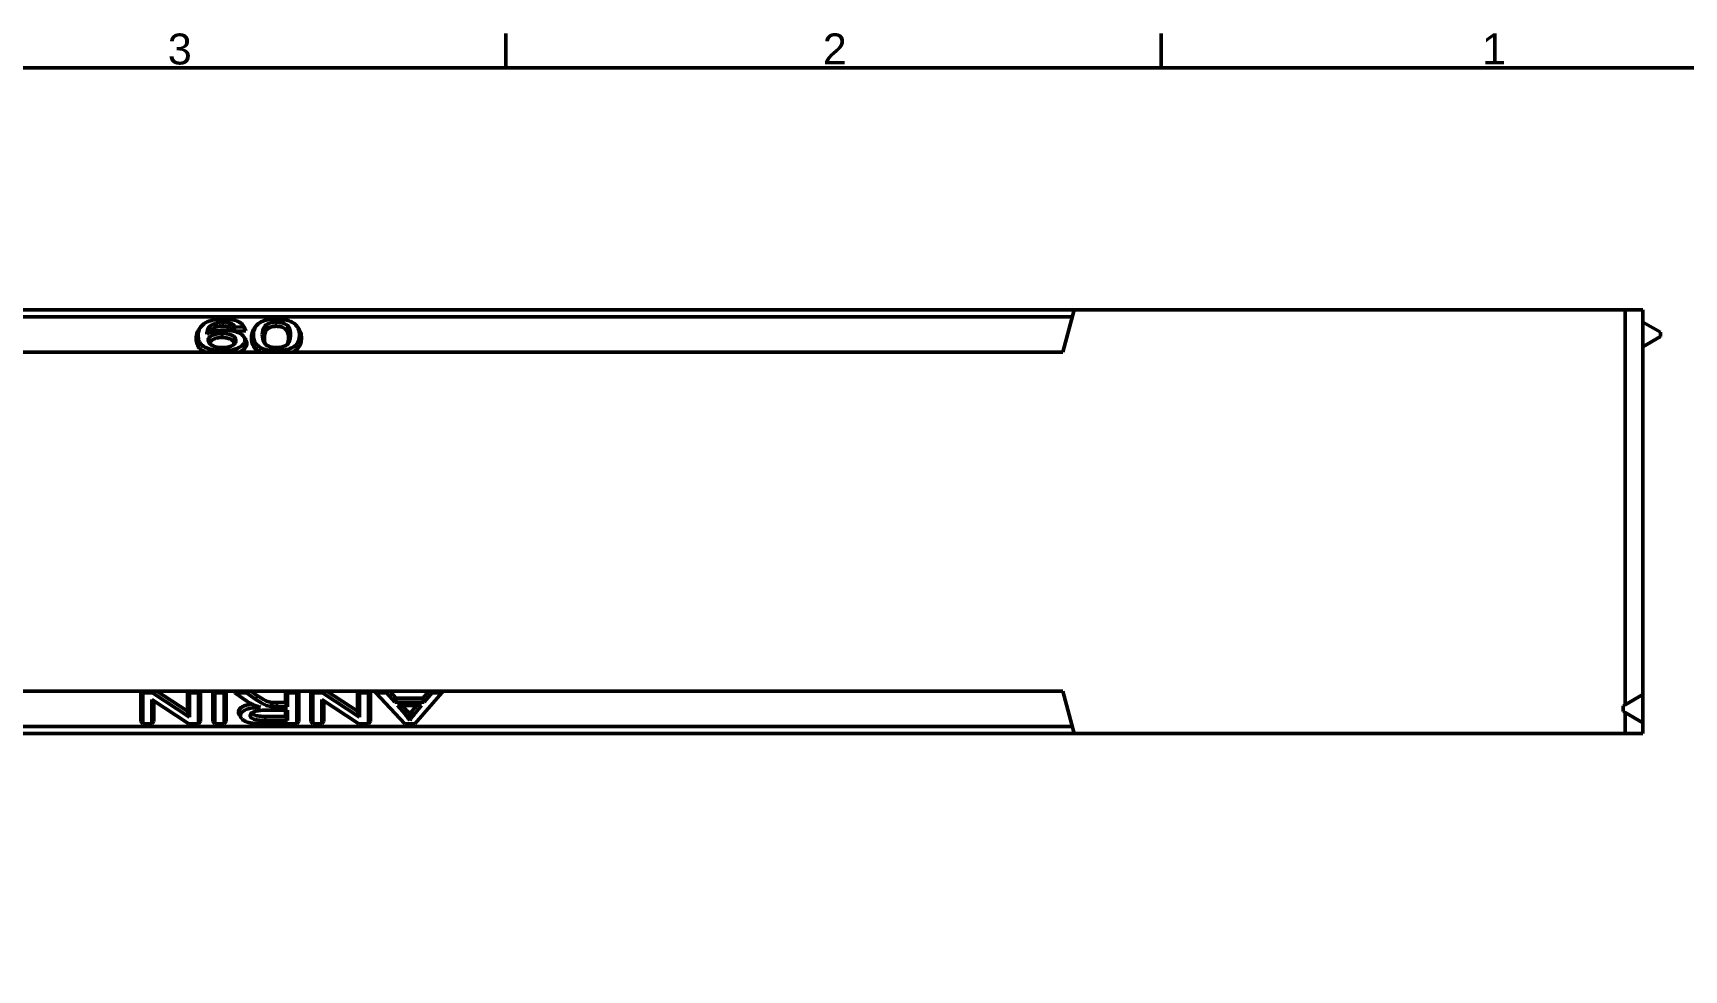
# Model space of a CAD drawing. Header units: millimetres. Extents: x 0 to 2181, y -65 to 1050.
# Drawn here: x 979.9 to 1447.4, y 769.5 to 1034.9 of the extents above; entities that cross this region are included whole.
import ezdxf

# ---------------------------------------------------------------- set-up
doc = ezdxf.new("R2010")
doc.units = ezdxf.units.MM
doc.header["$LTSCALE"] = 2.5
for name, color, linetype, lineweight in [('Rahmen_0', 7, 'Continuous', 50), ('Rahmen_2', 7, 'Continuous', 50), ('Sichtbar (ISO)', 7, 'Continuous', 50), ('Sichtbar schmal (ISO)', 7, 'Continuous', 35)]:
    doc.layers.add(name, color=color, linetype=linetype, lineweight=lineweight)
doc.styles.add('Aktuell-DINNach Layer', font='arial.ttf')

# ---------------------------------------------------------------- blocks, each defined once
blk = doc.blocks.new('Ränder Standardrahmen')
at = {"layer": 'Rahmen_0'}
for p, q in [((445.5, 410), (445.5, 413.9)), ((519.75, 410), (519.75, 413.9))]:
    blk.add_line(p, q, dxfattribs=at)
at = {"layer": 'Rahmen_0', "flags": 128}
blk.add_lwpolyline([(10, 10), (10, 410), (584, 410), (584, 10), (10, 10)], dxfattribs=at)
at = {"layer": 'Rahmen_2', "char_height": 3.5, "attachment_point": 7, "style": 'Aktuell-DINNach Layer'}
for s, insert in [('3', (407.23, 410.34)), ('2', (481.41, 410.4)), ('1', (556.07, 410.4))]:
    blk.add_mtext(s, dxfattribs=dict(at, insert=insert))

msp = doc.modelspace()

# ---------------------------------------------------------------- linework, layer by layer
at = {"layer": 'Sichtbar (ISO)'}
for p, q in [((1274.667, 956.508), (596.667, 956.508)), ((1274.131, 954.508), (597.203, 954.508)), ((1274.667, 956.508), (1271.452, 944.508)), ((1430.667, 956.508), (1274.667, 956.508)), ((1435.667, 956.508), (1430.667, 956.508)), ((1430.667, 956.508), (1430.667, 844.622)), ((1435.667, 847.508), (1435.667, 956.508)), ((1026.779, 950.709), (1027.333, 951.535)), ((1031.906, 951.622), (1031.643, 952.678)), ((1031.906, 951.622), (1031.904, 951.621)), ((1037.1, 951.573), (1036.665, 950.442)), ((1040.19, 950.53), (1036.8, 950.409)), ((1037.1, 951.573), (1039.539, 951.66)), ((1039.306, 952.152), (1039.86, 951.326)), ((1039.539, 951.66), (1040.19, 950.53)), ((1042.375, 950.885), (1042.929, 951.712)), ((1054.771, 951.642), (1055.324, 950.815)), ((1435.667, 953.008), (1440.667, 950.122)), ((1440.667, 950.122), (1440.667, 948.895)), ((1271.452, 944.508), (599.883, 944.508)), ((1039.595, 948.844), (1040.149, 948.017)), ((1435.667, 946.008), (1440.667, 948.895)), ((1271.452, 848.508), (599.883, 848.508)), ((1010.425, 839.845), (1010.425, 848.508)), ((1010.741, 848.508), (1011.003, 847.986)), ((1013.716, 847.986), (1011.003, 847.986)), ((1011.003, 847.986), (1011.003, 839.201)), ((1013.533, 839.201), (1013.533, 846.098)), ((1013.533, 846.098), (1024.052, 839.201)), ((1013.856, 848.508), (1013.716, 847.986)), ((1024.234, 841.089), (1013.716, 847.986)), ((1014.985, 848.508), (1023.657, 842.821)), ((1023.657, 842.821), (1023.657, 848.508)), ((1023.973, 848.508), (1024.234, 847.986)), ((1026.765, 847.986), (1024.234, 847.986)), ((1024.234, 847.986), (1024.234, 841.089)), ((1027.027, 848.508), (1026.765, 847.986)), ((1026.765, 839.201), (1026.765, 847.986)), ((1027.342, 848.508), (1027.342, 839.845)), ((1030.822, 839.845), (1030.822, 848.508)), ((1031.137, 848.508), (1031.399, 847.986)), ((1034.052, 847.986), (1031.399, 847.986)), ((1031.399, 847.986), (1031.399, 839.201)), ((1034.313, 848.508), (1034.052, 847.986)), ((1034.052, 839.201), (1034.052, 847.986)), ((1034.629, 848.508), (1034.629, 839.845)), ((1036.873, 848.508), (1037.039, 847.986)), ((1040.347, 847.986), (1037.039, 847.986)), ((1037.039, 847.986), (1040.5, 845.595)), ((1040.491, 848.508), (1040.347, 847.986)), ((1043, 846.158), (1040.347, 847.986)), ((1041.578, 848.508), (1043.486, 847.193)), ((1051.416, 845.234), (1051.416, 848.508)), ((1051.732, 848.508), (1051.994, 847.986)), ((1054.646, 847.986), (1051.994, 847.986)), ((1051.994, 847.986), (1051.994, 844.082)), ((1054.908, 848.508), (1054.646, 847.986)), ((1054.646, 839.201), (1054.646, 847.986)), ((1055.223, 848.508), (1055.223, 839.845)), ((1058.55, 839.845), (1058.55, 848.508)), ((1058.866, 848.508), (1059.128, 847.986)), ((1061.841, 847.986), (1059.128, 847.986)), ((1059.128, 847.986), (1059.128, 839.201)), ((1061.658, 839.201), (1061.658, 846.098)), ((1061.658, 846.098), (1072.177, 839.201)), ((1061.981, 848.508), (1061.841, 847.986)), ((1072.359, 841.089), (1061.841, 847.986)), ((1063.11, 848.508), (1071.782, 842.821)), ((1071.782, 842.821), (1071.782, 848.508)), ((1072.098, 848.508), (1072.359, 847.986)), ((1074.89, 847.986), (1072.359, 847.986)), ((1072.359, 847.986), (1072.359, 841.089)), ((1075.152, 848.508), (1074.89, 847.986)), ((1074.89, 839.201), (1074.89, 847.986)), ((1075.467, 848.508), (1075.467, 839.845)), ((1076.589, 848.508), (1076.978, 847.986)), ((1079.997, 847.986), (1076.978, 847.986)), ((1076.978, 847.986), (1085.149, 839.201)), ((1080.177, 848.508), (1079.997, 847.986)), ((1082.314, 845.328), (1079.997, 847.986)), ((1080.943, 848.508), (1082.711, 846.48)), ((1082.711, 846.48), (1082.314, 845.328)), ((1082.711, 846.48), (1090.293, 846.48)), ((1088.015, 839.201), (1095.698, 847.986)), ((1090.293, 846.48), (1091.968, 848.508)), ((1090.293, 846.48), (1090.698, 845.328)), ((1092.893, 847.986), (1090.698, 845.328)), ((1092.709, 848.508), (1092.893, 847.986)), ((1095.698, 847.986), (1092.893, 847.986)), ((1096.079, 848.508), (1095.698, 847.986)), ((1271.452, 848.508), (1274.667, 836.508)), ((1430.667, 844.622), (1435.667, 847.508)), ((1435.667, 847.508), (1435.667, 839.508)), ((1014.111, 845.719), (1014.111, 839.845)), ((1023.657, 842.821), (1024.234, 841.089)), ((1038.889, 840.866), (1038.335, 841.692)), ((1046.308, 843.078), (1051.994, 843.078)), ((1048.93, 845.234), (1051.416, 845.234)), ((1051.994, 844.082), (1048.93, 844.082)), ((1051.416, 845.234), (1051.994, 844.082)), ((1051.416, 841.323), (1051.416, 843.078)), ((1051.994, 843.078), (1051.994, 840.171)), ((1062.236, 845.719), (1062.236, 839.845)), ((1071.782, 842.821), (1072.359, 841.089)), ((1090.698, 845.328), (1082.314, 845.328)), ((1083.137, 844.383), (1089.936, 844.383)), ((1085.241, 841.946), (1083.137, 844.383)), ((1084.53, 844.383), (1085.781, 842.934)), ((1087.184, 842.791), (1088.549, 844.383)), ((1087.184, 842.791), (1087.725, 841.805)), ((1089.936, 844.383), (1087.725, 841.805)), ((1430.167, 844.333), (1430.667, 844.622)), ((1430.167, 842.684), (1430.167, 844.333)), ((1430.667, 842.395), (1430.167, 842.684)), ((1435.667, 839.508), (1430.667, 842.395)), ((1430.667, 842.395), (1430.667, 836.508)), ((1274.131, 838.508), (597.203, 838.508)), ((1010.425, 839.845), (1011.003, 839.201)), ((1011.003, 839.201), (1013.533, 839.201)), ((1014.111, 839.845), (1013.533, 839.201)), ((1024.052, 839.201), (1026.765, 839.201)), ((1027.342, 839.845), (1026.765, 839.201)), ((1030.822, 839.845), (1031.399, 839.201)), ((1031.399, 839.201), (1034.052, 839.201)), ((1034.629, 839.845), (1034.052, 839.201)), ((1045.667, 841.323), (1051.416, 841.323)), ((1051.994, 840.171), (1045.667, 840.171)), ((1045.774, 839.201), (1054.646, 839.201)), ((1051.416, 841.323), (1051.994, 840.171)), ((1055.223, 839.845), (1054.646, 839.201)), ((1058.55, 839.845), (1059.128, 839.201)), ((1059.128, 839.201), (1061.658, 839.201)), ((1062.236, 839.845), (1061.658, 839.201)), ((1072.177, 839.201), (1074.89, 839.201)), ((1075.467, 839.845), (1074.89, 839.201)), ((1085.149, 839.201), (1088.015, 839.201)), ((1435.667, 836.508), (1435.667, 839.508)), ((1274.667, 836.508), (596.667, 836.508)), ((1430.667, 836.508), (1274.667, 836.508)), ((1430.667, 836.508), (1435.667, 836.508))]:
    msp.add_line(p, q, dxfattribs=at)
for points, knots in [([(1033.853, 953.85), (1033.281, 953.85), (1032.71, 953.825), (1031.633, 953.715), (1031.136, 953.634), (1029.947, 953.354), (1029.338, 953.123), (1028.823, 952.845)], [-0.57657198, -0.57657198, -0.57657198, -0.57657198, -0.40492587, -0.40492587, -0.24478904, -0.24478904, 0, 0, 0, 0]), ([(1039.539, 951.66), (1039.452, 951.952), (1039.285, 952.24), (1038.746, 952.755), (1038.402, 952.977), (1037.636, 953.313), (1037.102, 953.512), (1035.511, 953.795), (1034.685, 953.85), (1033.853, 953.85)], [-1.2572828, -1.2572828, -1.2572828, -1.2572828, -0.8712185, -0.8712185, -0.5146981, -0.5146981, -0.2493906, -0.2493906, 0, 0, 0, 0]), ([(1048.838, 953.85), (1048.354, 953.85), (1047.87, 953.831), (1046.961, 953.746), (1046.54, 953.685), (1045.799, 953.525), (1045.164, 953.367), (1043.871, 952.721), (1043.416, 952.336), (1042.771, 951.534), (1042.314, 950.787), (1042.314, 949.363)], [-5.3789259, -5.3789259, -5.3789259, -5.3789259, -4.1154462, -4.1154462, -2.9534948, -2.9534948, -1.9590915, -1.9590915, -0.972698, -0.972698, 0, 0, 0, 0]), ([(1055.347, 949.363), (1055.347, 949.946), (1055.28, 950.625), (1054.803, 951.681), (1054.449, 952.098), (1053.636, 952.814), (1053.17, 953.047), (1052.375, 953.387), (1051.814, 953.549), (1050.445, 953.795), (1049.646, 953.85), (1048.838, 953.85)], [-0.79394342, -0.79394342, -0.79394342, -0.79394342, -0.67421452, -0.67421452, -0.57421373, -0.57421373, -0.44360163, -0.44360163, -0.24242271, -0.24242271, 0, 0, 0, 0]), ([(1026.096, 948.244), (1026.096, 948.906), (1026.203, 949.601), (1026.591, 950.404), (1026.677, 950.557), (1026.779, 950.709)], [0, 0, 0, 0, 0.45240661, 0.45240661, 0.5594591, 0.5594591, 0.5594591, 0.5594591]), ([(1028.823, 952.845), (1028.446, 952.642), (1028.137, 952.416), (1027.596, 951.911), (1027.377, 951.627), (1026.804, 950.638), (1026.673, 949.865), (1026.673, 949.142)], [-0.87392469, -0.87392469, -0.87392469, -0.87392469, -0.69528224, -0.69528224, -0.49355203, -0.49355203, 0, 0, 0, 0]), ([(1026.673, 949.142), (1026.673, 948.672), (1026.735, 948.186), (1027.043, 947.344), (1027.26, 946.96), (1027.913, 946.283), (1028.346, 945.97), (1029.615, 945.426), (1030.265, 945.232), (1031.838, 944.947), (1032.722, 944.883), (1033.625, 944.883)], [-1.5083049, -1.5083049, -1.5083049, -1.5083049, -1.1189824, -1.1189824, -0.802567, -0.802567, -0.5103054, -0.5103054, -0.2707788, -0.2707788, 0, 0, 0, 0]), ([(1029.113, 949.557), (1029.124, 950.044), (1029.203, 950.584), (1029.689, 951.546), (1030.041, 951.852), (1030.758, 952.33), (1031.158, 952.523), (1031.643, 952.678)], [-0.59797091, -0.59797091, -0.59797091, -0.59797091, -0.39067798, -0.39067798, -0.17971772, -0.17971772, 0, 0, 0, 0]), ([(1033.975, 950.729), (1033.401, 950.729), (1032.838, 950.693), (1031.868, 950.563), (1031.285, 950.465), (1030.061, 950.095), (1029.538, 949.844), (1029.113, 949.557)], [-0.72244848, -0.72244848, -0.72244848, -0.72244848, -0.44543996, -0.44543996, -0.23396325, -0.23396325, 0, 0, 0, 0]), ([(1029.494, 947.877), (1029.494, 948.029), (1029.522, 948.182), (1029.647, 948.471), (1029.738, 948.607), (1030.102, 948.976), (1030.425, 949.158), (1031.117, 949.451), (1031.513, 949.569), (1032.443, 949.739), (1032.95, 949.778), (1033.472, 949.778)], [-0.6050956, -0.6050956, -0.6050956, -0.6050956, -0.52169723, -0.52169723, -0.44455843, -0.44455843, -0.30217366, -0.30217366, -0.15657564, -0.15657564, 0, 0, 0, 0]), ([(1031.904, 951.621), (1031.545, 951.507), (1031.114, 951.335), (1030.147, 950.635), (1029.934, 950.239), (1029.831, 950.021), (1029.814, 949.983), (1029.799, 949.945)], [0.00531283, 0.00531283, 0.00531283, 0.00531283, 0.13479778, 0.13479778, 0.30022258, 0.30022258, 0.33447434, 0.33447434, 0.33447434, 0.33447434]), ([(1031.643, 952.678), (1031.935, 952.773), (1032.253, 952.845), (1032.957, 952.944), (1033.326, 952.966), (1033.701, 952.966)], [-0.22144377, -0.22144377, -0.22144377, -0.22144377, -0.1124355, -0.1124355, 0, 0, 0, 0]), ([(1033.701, 951.872), (1033.374, 951.872), (1033.051, 951.853), (1032.323, 951.752), (1032.114, 951.689), (1031.906, 951.622)], [0, 0, 0, 0, 0.09802458, 0.09802458, 0.22905378, 0.22905378, 0.22905378, 0.22905378]), ([(1033.472, 949.778), (1033.743, 949.778), (1034.012, 949.768), (1034.529, 949.724), (1034.774, 949.692), (1035.453, 949.565), (1035.839, 949.444), (1036.445, 949.171), (1036.767, 948.992), (1037.265, 948.437), (1037.359, 948.125), (1037.359, 947.816)], [-0.91955, -0.91955, -0.91955, -0.91955, -0.78215163, -0.78215163, -0.65191798, -0.65191798, -0.40685036, -0.40685036, -0.210564, -0.210564, 0, 0, 0, 0]), ([(1036.17, 952.504), (1035.857, 952.647), (1035.497, 952.764), (1034.696, 952.919), (1034.288, 952.956), (1033.812, 952.965), (1033.756, 952.966), (1033.701, 952.966)], [0, 0, 0, 0, 0.13600029, 0.13600029, 0.26250724, 0.26250724, 0.27909902, 0.27909902, 0.27909902, 0.27909902]), ([(1035.219, 951.694), (1035.179, 951.705), (1035.139, 951.715), (1034.884, 951.775), (1034.661, 951.812), (1034.189, 951.861), (1033.946, 951.872), (1033.701, 951.872)], [0.18880146, 0.18880146, 0.18880146, 0.18880146, 0.21079325, 0.21079325, 0.32116185, 0.32116185, 0.43341817, 0.43341817, 0.43341817, 0.43341817]), ([(1039.89, 947.883), (1039.89, 948.111), (1039.847, 948.339), (1039.659, 948.77), (1039.521, 948.972), (1039.092, 949.405), (1038.69, 949.716), (1037.433, 950.245), (1036.847, 950.422), (1035.479, 950.672), (1034.738, 950.729), (1033.975, 950.729)], [-1.2695303, -1.2695303, -1.2695303, -1.2695303, -1.0007608, -1.0007608, -0.7511105, -0.7511105, -0.4443952, -0.4443952, -0.2289449, -0.2289449, 0, 0, 0, 0]), ([(1036.17, 952.504), (1036.167, 952.504), (1036.164, 952.504), (1036.092, 952.504), (1036.021, 952.48), (1035.865, 952.4), (1035.778, 952.332), (1035.539, 952.115), (1035.385, 951.926), (1035.241, 951.725), (1035.23, 951.71), (1035.219, 951.694)], [0, 0, 0, 0, 0.00121773, 0.00121773, 0.02880287, 0.02880287, 0.06448453, 0.06448453, 0.13561129, 0.13561129, 0.14140512, 0.14140512, 0.14140512, 0.14140512]), ([(1036.625, 950.451), (1036.414, 950.85), (1036.294, 951.052), (1035.87, 951.372), (1035.771, 951.421), (1035.219, 951.694)], [0.08385125, 0.08385125, 0.08385125, 0.08385125, 0.43779387, 0.43779387, 0.57686205, 0.57686205, 0.57686205, 0.57686205]), ([(1036.17, 952.504), (1036.393, 952.393), (1036.566, 952.258), (1036.874, 951.95), (1037.003, 951.758), (1037.1, 951.573)], [-0.22982664, -0.22982664, -0.22982664, -0.22982664, -0.12947769, -0.12947769, 0, 0, 0, 0]), ([(1039.86, 951.326), (1039.909, 951.252), (1039.952, 951.178), (1040.051, 950.981), (1040.087, 950.879), (1040.19, 950.53)], [0.696711202, 0.696711202, 0.696711202, 0.696711202, 0.729040193, 0.729040193, 0.781815979, 0.781815979, 0.781815979, 0.781815979]), ([(1042.314, 949.363), (1042.314, 948.444), (1042.518, 947.521), (1043.405, 946.409), (1043.78, 946.075), (1044.295, 945.787)], [-0.80532419, -0.80532419, -0.80532419, -0.80532419, -0.24986177, -0.24986177, 0, 0, 0, 0]), ([(1044.844, 949.363), (1044.844, 950.245), (1045.001, 951.077), (1045.603, 951.919), (1045.815, 952.142), (1046.109, 952.329)], [-0.60425316, -0.60425316, -0.60425316, -0.60425316, -0.15551904, -0.15551904, 0, 0, 0, 0]), ([(1048.838, 945.767), (1048.562, 945.767), (1048.289, 945.781), (1047.758, 945.843), (1047.509, 945.888), (1046.822, 946.062), (1046.444, 946.221), (1045.882, 946.542), (1045.575, 946.749), (1044.948, 947.797), (1044.844, 948.606), (1044.844, 949.363)], [-1.8255606, -1.8255606, -1.8255606, -1.8255606, -1.5795557, -1.5795557, -1.3374177, -1.3374177, -0.8745785, -0.8745785, -0.5172247, -0.5172247, 0, 0, 0, 0]), ([(1046.583, 951.286), (1046.353, 951.14), (1046.181, 950.966), (1045.538, 950.135), (1045.422, 949.217), (1045.422, 948.465)], [0.00020129, 0.00020129, 0.00020129, 0.00020129, 0.12149067, 0.12149067, 0.59959028, 0.59959028, 0.59959028, 0.59959028]), ([(1046.109, 952.329), (1046.297, 952.447), (1046.514, 952.555), (1047, 952.733), (1047.258, 952.803), (1047.945, 952.928), (1048.371, 952.959), (1048.808, 952.959)], [-0.32086709, -0.32086709, -0.32086709, -0.32086709, -0.22276681, -0.22276681, -0.13093424, -0.13093424, 0, 0, 0, 0]), ([(1048.808, 951.807), (1048.452, 951.807), (1048.103, 951.783), (1047.534, 951.681), (1047.317, 951.622), (1046.915, 951.472), (1046.738, 951.383), (1046.583, 951.286)], [0, 0, 0, 0, 0.10659903, 0.10659903, 0.18396133, 0.18396133, 0.26440658, 0.26440658, 0.26440658, 0.26440658]), ([(1048.808, 952.959), (1049.088, 952.959), (1049.364, 952.945), (1049.901, 952.883), (1050.153, 952.837), (1050.842, 952.663), (1051.219, 952.504), (1051.779, 952.184), (1052.086, 951.977), (1052.713, 950.929), (1052.817, 950.12), (1052.817, 949.363)], [-1.8369883, -1.8369883, -1.8369883, -1.8369883, -1.5861667, -1.5861667, -1.3398235, -1.3398235, -0.8746387, -0.8746387, -0.5172247, -0.5172247, 0, 0, 0, 0]), ([(1052.239, 948.465), (1052.239, 949.156), (1052.151, 949.986), (1051.544, 950.978), (1051.281, 951.156), (1050.816, 951.418), (1050.527, 951.543), (1049.981, 951.693), (1049.763, 951.736), (1049.293, 951.794), (1049.052, 951.807), (1048.808, 951.807)], [0, 0, 0, 0, 0.4722396, 0.4722396, 0.758675, 0.758675, 1.0813338, 1.0813338, 1.276218, 1.276218, 1.4729622, 1.4729622, 1.4729622, 1.4729622]), ([(1052.817, 949.363), (1052.817, 948.829), (1052.764, 948.231), (1052.465, 947.365), (1052.287, 947.028), (1051.707, 946.457), (1051.348, 946.291), (1050.744, 946.04), (1050.409, 945.939), (1049.651, 945.8), (1049.251, 945.767), (1048.838, 945.767)], [-0.67562785, -0.67562785, -0.67562785, -0.67562785, -0.49065789, -0.49065789, -0.37323796, -0.37323796, -0.24663139, -0.24663139, -0.1239675, -0.1239675, 0, 0, 0, 0]), ([(1048.838, 944.883), (1049.318, 944.883), (1049.799, 944.902), (1050.703, 944.987), (1051.121, 945.048), (1051.858, 945.207), (1052.502, 945.367), (1053.8, 946.018), (1054.254, 946.401), (1054.902, 947.214), (1055.347, 947.963), (1055.347, 949.363)], [-5.2201267, -5.2201267, -5.2201267, -5.2201267, -3.9938182, -3.9938182, -2.8611523, -2.8611523, -1.8977214, -1.8977214, -0.9564432, -0.9564432, 0, 0, 0, 0]), ([(1055.332, 950.816), (1055.474, 950.602), (1055.606, 950.348), (1055.874, 949.532), (1055.925, 948.975), (1055.925, 948.465)], [0.68732834, 0.68732834, 0.68732834, 0.68732834, 0.72554262, 0.72554262, 0.78810051, 0.78810051, 0.78810051, 0.78810051]), ([(1028.84, 944.508), (1028.795, 944.526), (1028.749, 944.545), (1027.886, 944.906), (1027.451, 945.246), (1026.817, 945.839), (1026.567, 946.226), (1026.176, 947.142), (1026.096, 947.704), (1026.096, 948.244)], [0.5278401, 0.5278401, 0.5278401, 0.5278401, 0.5463603, 0.5463603, 0.8856337, 0.8856337, 1.3923206, 1.3923206, 2.0907838, 2.0907838, 2.0907838, 2.0907838]), ([(1033.564, 945.767), (1033.312, 945.767), (1033.062, 945.778), (1032.567, 945.824), (1032.327, 945.859), (1031.756, 945.969), (1031.312, 946.077), (1030.583, 946.398), (1030.238, 946.595), (1029.643, 947.214), (1029.494, 947.539), (1029.494, 947.877)], [-1.1938276, -1.1938276, -1.1938276, -1.1938276, -0.9822884, -0.9822884, -0.7692727, -0.7692727, -0.4589601, -0.4589601, -0.2306217, -0.2306217, 0, 0, 0, 0]), ([(1033.472, 948.626), (1033.026, 948.626), (1032.591, 948.594), (1031.81, 948.45), (1031.484, 948.353), (1030.792, 948.066), (1030.56, 947.898), (1030.293, 947.638), (1030.208, 947.512), (1030.095, 947.25), (1030.071, 947.114), (1030.071, 946.978)], [0, 0, 0, 0, 0.13396885, 0.13396885, 0.2535308, 0.2535308, 0.41923681, 0.41923681, 0.56085382, 0.56085382, 0.70709785, 0.70709785, 0.70709785, 0.70709785]), ([(1036.782, 946.918), (1036.782, 947.187), (1036.704, 947.463), (1036.344, 947.879), (1036.146, 948.029), (1035.706, 948.248), (1035.424, 948.37), (1034.792, 948.52), (1034.545, 948.561), (1034.019, 948.615), (1033.746, 948.626), (1033.472, 948.626)], [0, 0, 0, 0, 0.1838098, 0.1838098, 0.30361789, 0.30361789, 0.3830505, 0.3830505, 0.42976109, 0.42976109, 0.47786329, 0.47786329, 0.47786329, 0.47786329]), ([(1037.359, 947.816), (1037.359, 947.631), (1037.327, 947.444), (1037.18, 947.098), (1037.074, 946.938), (1036.636, 946.501), (1036.269, 946.319), (1035.658, 946.064), (1035.298, 945.955), (1034.467, 945.803), (1034.022, 945.767), (1033.564, 945.767)], [-0.52642102, -0.52642102, -0.52642102, -0.52642102, -0.45479281, -0.45479281, -0.39033946, -0.39033946, -0.27013738, -0.27013738, -0.1375933, -0.1375933, 0, 0, 0, 0]), ([(1033.625, 944.883), (1034.465, 944.883), (1035.284, 944.945), (1036.611, 945.188), (1037.27, 945.351), (1038.662, 945.959), (1039.081, 946.334), (1039.703, 946.988), (1039.89, 947.428), (1039.89, 947.883)], [-0.82335954, -0.82335954, -0.82335954, -0.82335954, -0.62511754, -0.62511754, -0.48453394, -0.48453394, -0.31085038, -0.31085038, 0, 0, 0, 0]), ([(1040.467, 946.985), (1040.467, 946.5), (1040.269, 946.031), (1039.537, 945.255), (1039.112, 944.935), (1038.429, 944.602), (1038.321, 944.553), (1038.214, 944.508)], [0, 0, 0, 0, 0.33095701, 0.33095701, 0.57422526, 0.57422526, 0.61960155, 0.61960155, 0.61960155, 0.61960155]), ([(1040.149, 948.017), (1040.204, 947.934), (1040.252, 947.851), (1040.414, 947.509), (1040.467, 947.247), (1040.467, 946.985)], [0.7945215, 0.7945215, 0.7945215, 0.7945215, 0.843218, 0.843218, 0.99064479, 0.99064479, 0.99064479, 0.99064479]), ([(1043.843, 944.731), (1043.523, 944.91), (1042.846, 945.315), (1041.88, 946.851), (1041.736, 947.691), (1041.736, 948.465)], [0.00728772, 0.00728772, 0.00728772, 0.00728772, 0.14210812, 0.14210812, 0.27036719, 0.27036719, 0.27036719, 0.27036719]), ([(1044.295, 945.787), (1044.58, 945.631), (1044.902, 945.49), (1045.619, 945.25), (1046.001, 945.154), (1047.182, 944.939), (1048.006, 944.883), (1048.838, 944.883)], [-0.51993504, -0.51993504, -0.51993504, -0.51993504, -0.38315265, -0.38315265, -0.24972108, -0.24972108, 0, 0, 0, 0]), ([(1055.925, 948.465), (1055.925, 946.963), (1055.421, 946.121), (1054.537, 945.186), (1054.025, 944.816), (1053.334, 944.508)], [0, 0, 0, 0, 1.025637, 1.025637, 1.791045, 1.791045, 1.791045, 1.791045]), ([(1047.451, 844.122), (1047.133, 844.157), (1046.831, 844.212), (1046.164, 844.373), (1045.887, 844.473), (1045.172, 844.787), (1044.474, 845.153), (1043, 846.158)], [-1.6999293, -1.6999293, -1.6999293, -1.6999293, -1.3204548, -1.3204548, -0.8167115, -0.8167115, 0, 0, 0, 0]), ([(1043.486, 847.193), (1044.964, 846.185), (1045.648, 845.83), (1046.313, 845.545), (1046.509, 845.482), (1047, 845.356), (1047.281, 845.301), (1047.577, 845.268)], [0.000137, 0.000137, 0.000137, 0.000137, 0.8192353, 0.8192353, 1.2878616, 1.2878616, 1.8341034, 1.8341034, 1.8341034, 1.8341034]), ([(1038.078, 842.496), (1038.078, 842.842), (1038.207, 843.18), (1038.726, 843.735), (1039.027, 843.95), (1039.755, 844.325), (1040.182, 844.494), (1041.059, 844.729), (1041.393, 844.801), (1041.736, 844.862)], [0, 0, 0, 0, 0.2360781, 0.2360781, 0.41025494, 0.41025494, 0.57335259, 0.57335259, 0.6651983, 0.6651983, 0.6651983, 0.6651983]), ([(1038.335, 841.692), (1038.331, 841.698), (1038.327, 841.704), (1038.156, 841.967), (1038.078, 842.229), (1038.078, 842.496)], [1.30227022, 1.30227022, 1.30227022, 1.30227022, 1.30572216, 1.30572216, 1.45502373, 1.45502373, 1.45502373, 1.45502373]), ([(1044.28, 843.988), (1043.365, 843.933), (1042.425, 843.833), (1041.032, 843.542), (1040.519, 843.392), (1039.806, 843.073), (1039.364, 842.849), (1038.771, 842.22), (1038.655, 841.912), (1038.655, 841.598)], [-1.4285512, -1.4285512, -1.4285512, -1.4285512, -0.8504695, -0.8504695, -0.4650234, -0.4650234, -0.2146525, -0.2146525, 0, 0, 0, 0]), ([(1038.655, 841.598), (1038.655, 841.367), (1038.719, 841.138), (1038.993, 840.695), (1039.196, 840.488), (1039.687, 840.127), (1040.04, 839.91), (1041.151, 839.524), (1041.724, 839.426), (1043.227, 839.239), (1044.527, 839.201), (1045.774, 839.201)], [-1.1007304, -1.1007304, -1.1007304, -1.1007304, -0.9034259, -0.9034259, -0.7091598, -0.7091598, -0.5447892, -0.5447892, -0.3742744, -0.3742744, 0, 0, 0, 0]), ([(1040.5, 845.595), (1040.828, 845.373), (1041.183, 845.156), (1041.916, 844.765), (1042.291, 844.587), (1042.695, 844.424)], [-0.34586496, -0.34586496, -0.34586496, -0.34586496, -0.16468634, -0.16468634, 0, 0, 0, 0]), ([(1041.384, 841.598), (1041.384, 841.72), (1041.418, 841.841), (1041.559, 842.079), (1041.665, 842.192), (1042.031, 842.48), (1042.285, 842.597), (1042.919, 842.824), (1043.358, 842.901), (1044.44, 843.046), (1045.39, 843.078), (1046.308, 843.078)], [-0.53656872, -0.53656872, -0.53656872, -0.53656872, -0.4975222, -0.4975222, -0.45831269, -0.45831269, -0.39274466, -0.39274466, -0.27540285, -0.27540285, 0, 0, 0, 0]), ([(1045.667, 840.171), (1045.22, 840.171), (1044.761, 840.184), (1043.95, 840.243), (1043.58, 840.285), (1042.835, 840.424), (1042.517, 840.52), (1041.969, 840.768), (1041.76, 840.903), (1041.453, 841.229), (1041.384, 841.412), (1041.384, 841.598)], [-0.59372056, -0.59372056, -0.59372056, -0.59372056, -0.46801054, -0.46801054, -0.36298097, -0.36298097, -0.24086861, -0.24086861, -0.12721311, -0.12721311, 0, 0, 0, 0]), ([(1041.966, 842.417), (1041.982, 842.294), (1042.037, 842.173), (1042.256, 841.936), (1042.419, 841.829), (1042.883, 841.615), (1043.151, 841.541), (1043.765, 841.423), (1044.134, 841.383), (1044.879, 841.333), (1045.279, 841.323), (1045.667, 841.323)], [0.0180885, 0.0180885, 0.0180885, 0.0180885, 0.10285567, 0.10285567, 0.1921226, 0.1921226, 0.30468989, 0.30468989, 0.43934779, 0.43934779, 0.58270665, 0.58270665, 0.58270665, 0.58270665]), ([(1042.695, 844.424), (1042.899, 844.344), (1043.134, 844.271), (1043.657, 844.128), (1043.972, 844.054), (1044.28, 843.988)], [-0.18467973, -0.18467973, -0.18467973, -0.18467973, -0.10287371, -0.10287371, 0, 0, 0, 0]), ([(1048.93, 844.082), (1048.646, 844.082), (1048.333, 844.084), (1047.863, 844.097), (1047.636, 844.106), (1047.451, 844.122)], [-0.14277936, -0.14277936, -0.14277936, -0.14277936, -0.05659586, -0.05659586, 0, 0, 0, 0]), ([(1047.577, 845.268), (1047.788, 845.25), (1048.086, 845.243), (1048.454, 845.236), (1048.7, 845.234), (1048.93, 845.234)], [0.00132332, 0.00132332, 0.00132332, 0.00132332, 0.06453117, 0.06453117, 0.16958107, 0.16958107, 0.16958107, 0.16958107]), ([(1086.643, 840.125), (1086.471, 840.391), (1086.266, 840.673), (1085.806, 841.269), (1085.522, 841.615), (1085.241, 841.946)], [-0.42981314, -0.42981314, -0.42981314, -0.42981314, -0.24098831, -0.24098831, 0, 0, 0, 0]), ([(1085.781, 842.934), (1086.005, 842.67), (1086.199, 842.436), (1086.462, 842.105), (1086.518, 842.034), (1086.574, 841.962)], [0.07435504, 0.07435504, 0.07435504, 0.07435504, 0.28614344, 0.28614344, 0.34257541, 0.34257541, 0.34257541, 0.34257541]), ([(1086.574, 841.962), (1086.618, 842.03), (1086.664, 842.097), (1086.855, 842.374), (1086.984, 842.548), (1087.184, 842.791)], [0.20824328, 0.20824328, 0.20824328, 0.20824328, 0.25643811, 0.25643811, 0.40556846, 0.40556846, 0.40556846, 0.40556846]), ([(1087.725, 841.805), (1087.499, 841.529), (1087.294, 841.249), (1086.933, 840.688), (1086.776, 840.408), (1086.643, 840.125)], [-0.3981048, -0.3981048, -0.3981048, -0.3981048, -0.19745716, -0.19745716, 0, 0, 0, 0])]:
    msp.add_open_spline(points, degree=3, knots=knots, dxfattribs=at)
for points in [[(1041.736, 948.465), (1041.736, 949.597), (1042.02, 950.352), (1042.376, 950.885)], [(1030.071, 946.978), (1030.071, 946.904), (1030.079, 946.83), (1030.095, 946.757)], [(1036.753, 946.636), (1036.773, 946.73), (1036.782, 946.824), (1036.782, 946.918)], [(1044.294, 944.508), (1044.086, 944.601), (1043.936, 944.68), (1043.843, 944.731)], [(1045.422, 948.465), (1045.422, 947.906), (1045.479, 947.258), (1045.7, 946.704)], [(1051.961, 946.708), (1052.185, 947.271), (1052.239, 947.926), (1052.239, 948.465)], [(1047.451, 844.122), (1047.492, 844.495), (1047.535, 844.882), (1047.577, 845.268)], [(1086.574, 841.962), (1086.592, 841.33), (1086.617, 840.702), (1086.643, 840.125)]]:
    msp.add_open_spline(points, degree=3, dxfattribs=at)
at = {"layer": 'Sichtbar schmal (ISO)'}
for p, q in [((1026.096, 948.244), (1026.673, 949.142)), ((1031.643, 952.678), (1031.904, 951.621)), ((1033.472, 948.626), (1033.472, 949.778)), ((1033.701, 951.872), (1033.701, 952.966)), ((1041.736, 948.465), (1042.314, 949.363)), ((1045.422, 948.465), (1044.844, 949.363)), ((1048.808, 951.807), (1048.808, 952.959)), ((1052.239, 948.465), (1052.817, 949.363)), ((1055.925, 948.465), (1055.347, 949.363)), ((1030.071, 946.978), (1029.494, 947.877)), ((1033.625, 944.508), (1033.625, 944.883)), ((1036.782, 946.918), (1037.359, 947.816)), ((1040.467, 946.985), (1039.89, 947.883)), ((1044.295, 945.787), (1043.843, 944.731)), ((1048.838, 944.508), (1048.838, 944.883)), ((1038.078, 842.496), (1038.655, 841.598)), ((1041.866, 842.349), (1041.384, 841.598)), ((1048.93, 845.234), (1048.93, 844.082)), ((1085.781, 842.934), (1085.241, 841.946)), ((1045.667, 841.323), (1045.667, 840.171))]:
    msp.add_line(p, q, dxfattribs=at)
for points in [[(1046.583, 951.286), (1046.424, 951.637), (1046.264, 951.99), (1046.109, 952.329)], [(1043, 846.158), (1043.162, 846.503), (1043.324, 846.848), (1043.486, 847.193)]]:
    msp.add_open_spline(points, degree=3, dxfattribs=at)

# ---------------------------------------------------------------- block references
at = {"xscale": 2.5, "yscale": 2.5, "zscale": 2.5}
msp.add_blockref('Ränder Standardrahmen', (0, 0), dxfattribs=at)

doc.saveas('drawing.dxf')
